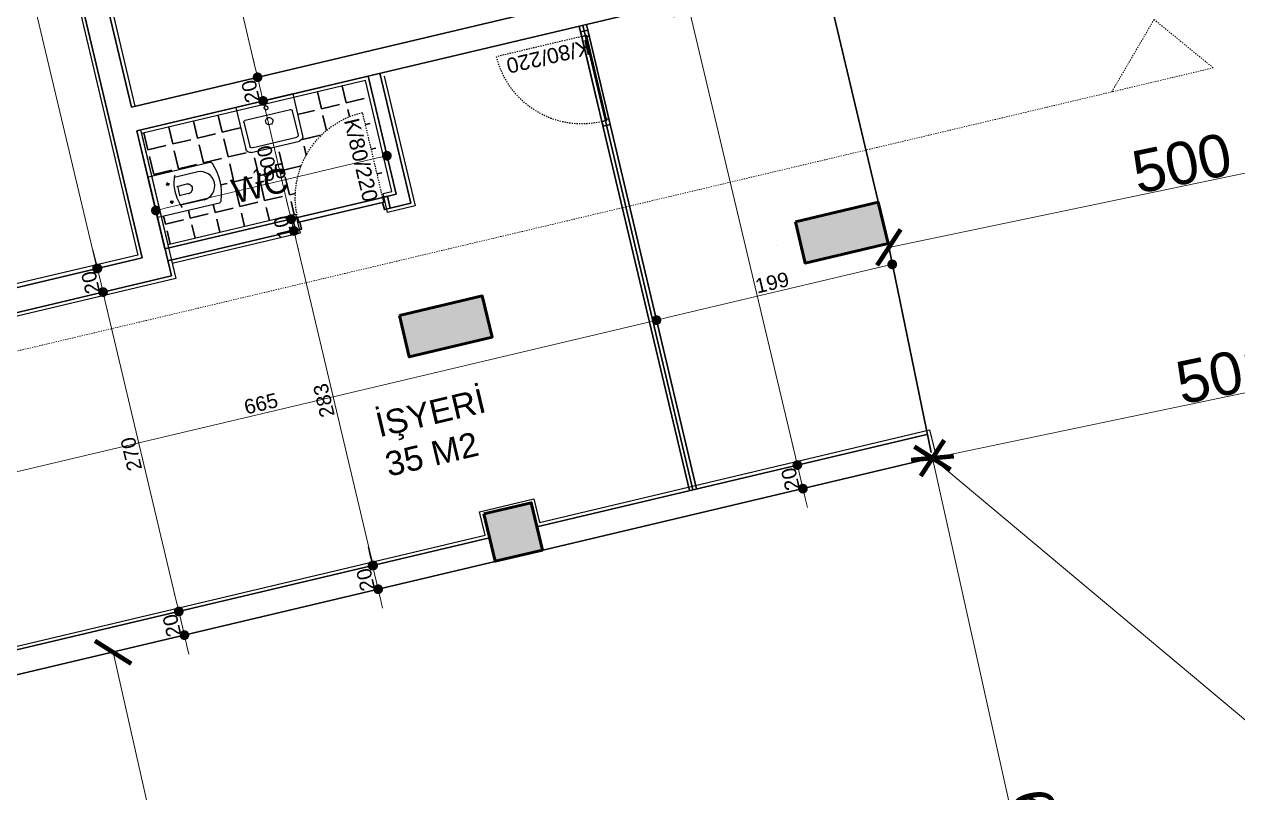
# Model space of a CAD drawing. Header units: millimetres. Extents: x 38129 to 72024, y -56282 to 16512.
# Drawn here: x 40880.7 to 40980.6, y -44623.9 to -44560.6 of the extents above; entities that cross this region are included whole.
import ezdxf

# ---------------------------------------------------------------- set-up
doc = ezdxf.new("R2010")
doc.units = ezdxf.units.MM
doc.linetypes.add('CENTER2', pattern=[1.125, 0.75, -0.125, 0.125, -0.125])
doc.linetypes.add('HIDDEN', pattern=[0.375, 0.25, -0.125])
for name, color, linetype, lineweight in [('COLUMN4', 3, 'Continuous', 50), ('DIŞÖLÇÜ', 37, 'Continuous', 0), ('DUVAR', 255, 'Continuous', 30), ('KAPI', 4, 'Continuous', 30), ('M', 210, 'Continuous', 30), ('mahal', 7, 'Continuous', 5), ('pencere', 195, 'Continuous', 30), ('pencere+KAPI', 1, 'Continuous', 0), ('TARAMA', 252, 'Continuous', 0), ('ölçü İÇ', 31, 'Continuous', 0)]:
    doc.layers.add(name, color=color, linetype=linetype, lineweight=lineweight)
for name, color, linetype in [('HIDDEN', 1, 'HIDDEN'), ('sıva', 41, 'Continuous'), ('tefriş', 42, 'Continuous')]:
    doc.layers.add(name, color=color, linetype=linetype)
doc.styles.add('icdisolcu_yazi', font='arial.ttf')
doc.styles.get("Standard").update_dxf_attribs({"font": 'arial.ttf'})
doc.styles.add('style1', font='arial.ttf')
doc.dimstyles.new('İç Ölçü', dxfattribs={"dimtxt": 12, "dimasz": 8, "dimexe": 5, "dimexo": 0, "dimgap": 2, "dimtad": 1, "dimdec": 0, "dimzin": 12, "dimdsep": 46, "dimtxsty": 'icdisolcu_yazi', "dimblk": 'DOT', "dimcen": 8, "dimdle": 5, "dimclrd": 256, "dimclre": 256, "dimclrt": 7, "dimadec": 0, "dimazin": 3, "dimtfac": 1, "dimtdec": 0, "dimtix": 1, "dimtmove": 2, "dimatfit": 3, "dimldrblk": 'DOT', "dimfxl": 0, "dimtolj": 1, "dimtzin": 0, "dimlwd": -1, "dimlwe": -1, "dimarcsym": 0})
doc.dimstyles.new('VAZIYET', dxfattribs={"dimtxt": 35, "dimasz": 25, "dimexe": 12, "dimexo": 2, "dimtad": 1, "dimdec": 0, "dimzin": 12, "dimtxsty": 'Standard', "dimblk": 'ARCHTICK', "dimcen": -8, "dimse1": 1, "dimse2": 1, "dimadec": 0, "dimazin": 0, "dimtfac": 1, "dimtdec": 0, "dimtmove": 0, "dimatfit": 3, "dimldrblk": 'DOT', "dimfxl": 0, "dimarcsym": 0})

# ---------------------------------------------------------------- blocks, each defined once
blk = doc.blocks.new('_ArchTick')
at = {"color": 0, "linetype": 'ByBlock', "const_width": 0.15}
blk.add_lwpolyline([(-0.5, -0.5), (0.5, 0.5)], dxfattribs=at)
blk = doc.blocks.new('*D72')
at = {"layer": 'Defpoints', "color": 0, "transparency": 16777216}
for p in [(40592.34, -25317.11), (40592.34, -25317.11), (40102.42, -25419.4)]:
    blk.add_point(p, dxfattribs=at)
at = {"layer": 'DIŞÖLÇÜ', "color": 0, "lineweight": -2, "transparency": 16777216}
blk.add_line((40102.42, -25419.4), (40592.34, -25317.11), dxfattribs=at)
at = {"layer": 'DIŞÖLÇÜ', "color": 0, "lineweight": -2, "transparency": 16777216, "xscale": 25, "yscale": 25, "zscale": 25}
for p, rotation in [((40592.34, -25317.11), 11.79428451048491), ((40102.42, -25419.4), 191.7942845104849)]:
    blk.add_blockref('_ArchTick', p, dxfattribs=dict(at, rotation=rotation))
at = {"layer": 'DIŞÖLÇÜ', "color": 0, "transparency": 16777216, "insert": (40343.6, -25350.15), "char_height": 35, "attachment_point": 5, "rotation": 11.79428}
blk.add_mtext('500', dxfattribs=at)
blk = doc.blocks.new('_Dot')
at = {"color": 0, "lineweight": -2}
blk.add_line((-0.5, 0), (-1, 0), dxfattribs=at)
at = {"color": 0, "lineweight": 30, "const_width": 0.5}
blk.add_lwpolyline([(-0.25, 0, 1), (0.25, 0, 1)], format="xyb", close=True, dxfattribs=at)
blk = doc.blocks.new('*D90')
at = {"layer": 'Defpoints', "color": 0, "transparency": 16777216}
for p in [(39447.46, -25756.56), (39592.04, -26392.97), (39608.54, -26389.22)]:
    blk.add_point(p, dxfattribs=at)
at = {"layer": 'DIŞÖLÇÜ', "color": 0, "lineweight": -2, "transparency": 16777216}
blk.add_line((39463.96, -25752.82), (39608.54, -26389.22), dxfattribs=at)
at = {"layer": 'DIŞÖLÇÜ', "color": 0, "lineweight": -2, "transparency": 16777216, "xscale": 25, "yscale": 25, "zscale": 25}
for p, rotation in [((39463.96, -25752.82), 102.79921096299), ((39608.54, -26389.22), 282.7992109629901)]:
    blk.add_blockref('_ArchTick', p, dxfattribs=dict(at, rotation=rotation))
at = {"layer": 'DIŞÖLÇÜ', "color": 0, "transparency": 16777216, "insert": (39554.3, -26066.92), "char_height": 35, "attachment_point": 5, "rotation": 282.79921}
blk.add_mtext('653', dxfattribs=at)
blk = doc.blocks.new('*D91')
at = {"layer": 'Defpoints', "color": 0, "transparency": 16777216}
for p in [(40628.55, -25490.55), (40628.55, -25490.55), (40138.31, -25592.92)]:
    blk.add_point(p, dxfattribs=at)
at = {"layer": 'DIŞÖLÇÜ', "color": 0, "lineweight": -2, "transparency": 16777216}
blk.add_line((40138.31, -25592.92), (40628.55, -25490.55), dxfattribs=at)
at = {"layer": 'DIŞÖLÇÜ', "color": 0, "lineweight": -2, "transparency": 16777216, "xscale": 25, "yscale": 25, "zscale": 25}
for p, rotation in [((40628.55, -25490.55), 11.79428451048574), ((40138.31, -25592.92), 191.7942845104857)]:
    blk.add_blockref('_ArchTick', p, dxfattribs=dict(at, rotation=rotation))
at = {"layer": 'DIŞÖLÇÜ', "color": 0, "transparency": 16777216, "insert": (40379.65, -25523.63), "char_height": 35, "attachment_point": 5, "rotation": 11.79428}
blk.add_mtext('501', dxfattribs=at)
blk = doc.blocks.new('*D92')
at = {"layer": 'Defpoints', "color": 0, "transparency": 16777216}
for p in [(40138.31, -25592.92), (40758.48, -26112.79), (40758.48, -26112.79)]:
    blk.add_point(p, dxfattribs=at)
at = {"layer": 'DIŞÖLÇÜ', "color": 0, "lineweight": -2, "transparency": 16777216}
blk.add_line((40138.31, -25592.92), (40758.48, -26112.79), dxfattribs=at)
at = {"layer": 'DIŞÖLÇÜ', "color": 0, "lineweight": -2, "transparency": 16777216, "xscale": 25, "yscale": 25, "zscale": 25}
for p, rotation in [((40138.31, -25592.92), 140.0280498625065), ((40758.48, -26112.79), 320.0280498625065)]:
    blk.add_blockref('_ArchTick', p, dxfattribs=dict(at, rotation=rotation))
at = {"layer": 'DIŞÖLÇÜ', "color": 0, "transparency": 16777216, "insert": (40460.28, -25838.68), "char_height": 35, "attachment_point": 5, "rotation": 320.02805}
blk.add_mtext('809', dxfattribs=at)
blk = doc.blocks.new('*D73')
at = {"layer": 'Defpoints', "color": 0, "transparency": 16777216}
for p in [(40138.31, -25592.92), (40279.77, -26227.43), (40279.77, -26227.43)]:
    blk.add_point(p, dxfattribs=at)
at = {"layer": 'DIŞÖLÇÜ', "color": 0, "lineweight": -2, "transparency": 16777216}
blk.add_line((40138.31, -25592.92), (40279.77, -26227.43), dxfattribs=at)
at = {"layer": 'DIŞÖLÇÜ', "color": 0, "lineweight": -2, "transparency": 16777216, "xscale": 25, "yscale": 25, "zscale": 25}
for p, rotation in [((40138.31, -25592.92), 102.5679249180027), ((40279.77, -26227.43), 282.5679249180027)]:
    blk.add_blockref('_ArchTick', p, dxfattribs=dict(at, rotation=rotation))
at = {"layer": 'DIŞÖLÇÜ', "color": 0, "transparency": 16777216, "insert": (40227.09, -25906.15), "char_height": 35, "attachment_point": 5, "rotation": 282.56792}
blk.add_mtext('650', dxfattribs=at)
blk = doc.blocks.new('*D175')
at = {"layer": 'Defpoints', "color": 0, "transparency": 16777216}
for p in [(37663.56, -18013.44), (37663.56, -19393.76), (37663.56, -19393.76)]:
    blk.add_point(p, dxfattribs=at)
at = {"layer": 'ölçü İÇ', "transparency": 16777216}
for p, q in [((37663.56, -18013.44), (37668.56, -18013.44)), ((37663.56, -19393.76), (37668.56, -19393.76))]:
    blk.add_line(p, q, dxfattribs=at)
at = {"layer": 'ölçü İÇ', "linetype": 'Continuous', "transparency": 16777216}
blk.add_line((37663.56, -18021.44), (37663.56, -19385.76), dxfattribs=at)
at = {"layer": 'ölçü İÇ', "transparency": 16777216, "xscale": 8, "yscale": 8, "zscale": 8}
for p, rotation in [((37663.56, -18013.44), 90), ((37663.56, -19393.76), 270)]:
    blk.add_blockref('_Dot', p, dxfattribs=dict(at, rotation=rotation))
at = {"layer": 'ölçü İÇ', "color": 7, "transparency": 16777216, "insert": (37655.43, -18703.6), "char_height": 12, "attachment_point": 5, "rotation": 90, "style": 'icdisolcu_yazi'}
blk.add_mtext('\\A1;1380', dxfattribs=at)
blk = doc.blocks.new('*U42')
for p, q in [((4, 0), (0, 0)), ((76, 0), (80, 0))]:
    blk.add_line(p, q)
blk.add_lwpolyline([(4, 0), (76, 0), (76, -4), (4, -4)], close=True)
for points in [[(0, -6), (5, -6), (5, -4)], [(80, -6), (75, -6), (75, -4)]]:
    blk.add_lwpolyline(points)
at = {"layer": 'DUVAR'}
for p, q in [((0, 0), (0, -6)), ((80, 0), (80, -6))]:
    blk.add_line(p, q, dxfattribs=at)
at = {"layer": 'HIDDEN'}
blk.add_line((4, 0), (4, 72), dxfattribs=at)
blk.add_arc((4, 0), 72, 0, 90, dxfattribs=at)
blk = doc.blocks.new('*D142')
at = {"layer": 'Defpoints', "color": 0, "transparency": 16777216}
for p in [(37436.66, -19541.3), (38101.75, -19541.3), (38101.75, -19541.3)]:
    blk.add_point(p, dxfattribs=at)
at = {"layer": 'ölçü İÇ', "transparency": 16777216}
for p, q in [((37436.66, -19541.3), (37436.66, -19536.3)), ((38101.75, -19541.3), (38101.75, -19536.3))]:
    blk.add_line(p, q, dxfattribs=at)
at = {"layer": 'ölçü İÇ', "linetype": 'Continuous', "transparency": 16777216}
blk.add_line((37444.66, -19541.3), (38093.75, -19541.3), dxfattribs=at)
at = {"layer": 'ölçü İÇ', "transparency": 16777216, "xscale": 8, "yscale": 8, "zscale": 8, "rotation": 180}
blk.add_blockref('_Dot', (37436.66, -19541.3), dxfattribs=at)
at = {"layer": 'ölçü İÇ', "transparency": 16777216, "xscale": 8, "yscale": 8, "zscale": 8}
blk.add_blockref('_Dot', (38101.75, -19541.3), dxfattribs=at)
at = {"layer": 'ölçü İÇ', "color": 7, "transparency": 16777216, "insert": (37769.21, -19533.17), "char_height": 12, "attachment_point": 5, "style": 'icdisolcu_yazi'}
blk.add_mtext('\\A1;665', dxfattribs=at)
blk = doc.blocks.new('*D143')
at = {"layer": 'Defpoints', "color": 0, "transparency": 16777216}
for p in [(38101.75, -19541.3), (38301.15, -19541.3), (38301.15, -19544.84)]:
    blk.add_point(p, dxfattribs=at)
at = {"layer": 'ölçü İÇ', "transparency": 16777216}
for p, q in [((38101.75, -19541.3), (38101.75, -19536.3)), ((38301.15, -19544.84), (38301.15, -19536.3))]:
    blk.add_line(p, q, dxfattribs=at)
at = {"layer": 'ölçü İÇ', "linetype": 'Continuous', "transparency": 16777216}
blk.add_line((38109.75, -19541.3), (38293.15, -19541.3), dxfattribs=at)
at = {"layer": 'ölçü İÇ', "transparency": 16777216, "xscale": 8, "yscale": 8, "zscale": 8, "rotation": 180}
blk.add_blockref('_Dot', (38101.75, -19541.3), dxfattribs=at)
at = {"layer": 'ölçü İÇ', "transparency": 16777216, "xscale": 8, "yscale": 8, "zscale": 8}
blk.add_blockref('_Dot', (38301.15, -19541.3), dxfattribs=at)
at = {"layer": 'ölçü İÇ', "color": 7, "transparency": 16777216, "insert": (38201.45, -19533.17), "char_height": 12, "attachment_point": 5, "style": 'icdisolcu_yazi'}
blk.add_mtext('\\A1;199', dxfattribs=at)
blk = doc.blocks.new('*D144')
at = {"layer": 'Defpoints', "color": 0, "transparency": 16777216}
for p in [(37663.56, -19393.76), (37663.56, -19413.76), (37663.91, -19413.76)]:
    blk.add_point(p, dxfattribs=at)
at = {"layer": 'ölçü İÇ', "linetype": 'Continuous', "transparency": 16777216}
for p, q in [((37663.91, -19385.76), (37663.91, -19377.76)), ((37663.91, -19393.76), (37663.91, -19413.76)), ((37663.91, -19421.76), (37663.91, -19429.76))]:
    blk.add_line(p, q, dxfattribs=at)
at = {"layer": 'ölçü İÇ', "transparency": 16777216}
for p, q in [((37663.56, -19393.76), (37668.91, -19393.76)), ((37663.56, -19413.76), (37668.91, -19413.76))]:
    blk.add_line(p, q, dxfattribs=at)
at = {"layer": 'ölçü İÇ', "transparency": 16777216, "xscale": 8, "yscale": 8, "zscale": 8}
for p, rotation in [((37663.91, -19393.76), 270), ((37663.91, -19413.76), 90)]:
    blk.add_blockref('_Dot', p, dxfattribs=dict(at, rotation=rotation))
at = {"layer": 'ölçü İÇ', "color": 7, "transparency": 16777216, "insert": (37655.78, -19403.76), "char_height": 12, "attachment_point": 5, "rotation": 90, "style": 'icdisolcu_yazi'}
blk.add_mtext('\\A1;20', dxfattribs=at)
blk = doc.blocks.new('*D145')
at = {"layer": 'Defpoints', "color": 0, "transparency": 16777216}
for p in [(37663.56, -19413.76), (37663.91, -19684.08), (37663.91, -19684.08)]:
    blk.add_point(p, dxfattribs=at)
at = {"layer": 'ölçü İÇ', "transparency": 16777216}
for p, q in [((37663.56, -19413.76), (37668.91, -19413.76)), ((37663.91, -19684.08), (37668.91, -19684.08))]:
    blk.add_line(p, q, dxfattribs=at)
at = {"layer": 'ölçü İÇ', "linetype": 'Continuous', "transparency": 16777216}
blk.add_line((37663.91, -19421.76), (37663.91, -19676.08), dxfattribs=at)
at = {"layer": 'ölçü İÇ', "transparency": 16777216, "xscale": 8, "yscale": 8, "zscale": 8}
for p, rotation in [((37663.91, -19413.76), 90), ((37663.91, -19684.08), 270)]:
    blk.add_blockref('_Dot', p, dxfattribs=dict(at, rotation=rotation))
at = {"layer": 'ölçü İÇ', "color": 7, "transparency": 16777216, "insert": (37655.78, -19548.92), "char_height": 12, "attachment_point": 5, "rotation": 90, "style": 'icdisolcu_yazi'}
blk.add_mtext('\\A1;270', dxfattribs=at)
blk = doc.blocks.new('*D146')
at = {"layer": 'Defpoints', "color": 0, "transparency": 16777216}
for p in [(37663.91, -19684.08), (37663.91, -19704.08), (37663.91, -19704.08)]:
    blk.add_point(p, dxfattribs=at)
at = {"layer": 'ölçü İÇ', "linetype": 'Continuous', "transparency": 16777216}
for p, q in [((37663.91, -19676.08), (37663.91, -19668.08)), ((37663.91, -19684.08), (37663.91, -19704.08)), ((37663.91, -19712.08), (37663.91, -19720.08))]:
    blk.add_line(p, q, dxfattribs=at)
at = {"layer": 'ölçü İÇ', "transparency": 16777216}
for p, q in [((37663.91, -19684.08), (37668.91, -19684.08)), ((37663.91, -19704.08), (37668.91, -19704.08))]:
    blk.add_line(p, q, dxfattribs=at)
at = {"layer": 'ölçü İÇ', "transparency": 16777216, "xscale": 8, "yscale": 8, "zscale": 8}
for p, rotation in [((37663.91, -19684.08), 270), ((37663.91, -19704.08), 90)]:
    blk.add_blockref('_Dot', p, dxfattribs=dict(at, rotation=rotation))
at = {"layer": 'ölçü İÇ', "color": 7, "transparency": 16777216, "insert": (37655.78, -19694.08), "char_height": 12, "attachment_point": 5, "rotation": 90, "style": 'icdisolcu_yazi'}
blk.add_mtext('\\A1;20', dxfattribs=at)
blk = doc.blocks.new('*D147')
at = {"layer": 'Defpoints', "color": 0, "transparency": 16777216}
for p in [(37827.78, -19684.08), (37827.78, -19704.08), (37827.78, -19704.08)]:
    blk.add_point(p, dxfattribs=at)
at = {"layer": 'ölçü İÇ', "linetype": 'Continuous', "transparency": 16777216}
for p, q in [((37827.78, -19676.08), (37827.78, -19668.08)), ((37827.78, -19684.08), (37827.78, -19704.08)), ((37827.78, -19712.08), (37827.78, -19720.08))]:
    blk.add_line(p, q, dxfattribs=at)
at = {"layer": 'ölçü İÇ', "transparency": 16777216}
for p, q in [((37827.78, -19684.08), (37832.78, -19684.08)), ((37827.78, -19704.08), (37832.78, -19704.08))]:
    blk.add_line(p, q, dxfattribs=at)
at = {"layer": 'ölçü İÇ', "transparency": 16777216, "xscale": 8, "yscale": 8, "zscale": 8}
for p, rotation in [((37827.78, -19684.08), 270), ((37827.78, -19704.08), 90)]:
    blk.add_blockref('_Dot', p, dxfattribs=dict(at, rotation=rotation))
at = {"layer": 'ölçü İÇ', "color": 7, "transparency": 16777216, "insert": (37819.65, -19694.08), "char_height": 12, "attachment_point": 5, "rotation": 90, "style": 'icdisolcu_yazi'}
blk.add_mtext('\\A1;20', dxfattribs=at)
blk = doc.blocks.new('*D148')
at = {"layer": 'Defpoints', "color": 0, "transparency": 16777216}
for p in [(38187.07, -19684.08), (38187.07, -19684.08), (38187.07, -19704.08)]:
    blk.add_point(p, dxfattribs=at)
at = {"layer": 'ölçü İÇ', "linetype": 'Continuous', "transparency": 16777216}
for p, q in [((38187.07, -19676.08), (38187.07, -19668.08)), ((38187.07, -19704.08), (38187.07, -19684.08)), ((38187.07, -19712.08), (38187.07, -19720.08))]:
    blk.add_line(p, q, dxfattribs=at)
at = {"layer": 'ölçü İÇ', "transparency": 16777216}
for p, q in [((38187.07, -19684.08), (38192.07, -19684.08)), ((38187.07, -19704.08), (38192.07, -19704.08))]:
    blk.add_line(p, q, dxfattribs=at)
at = {"layer": 'ölçü İÇ', "transparency": 16777216, "xscale": 8, "yscale": 8, "zscale": 8}
for p, rotation in [((38187.07, -19684.08), 270), ((38187.07, -19704.08), 90)]:
    blk.add_blockref('_Dot', p, dxfattribs=dict(at, rotation=rotation))
at = {"layer": 'ölçü İÇ', "color": 7, "transparency": 16777216, "insert": (38178.94, -19694.08), "char_height": 12, "attachment_point": 5, "rotation": 90, "style": 'icdisolcu_yazi'}
blk.add_mtext('\\A1;20', dxfattribs=at)
blk = doc.blocks.new('*D149')
at = {"layer": 'Defpoints', "color": 0, "transparency": 16777216}
for p in [(38187.07, -18893.76), (38187.07, -18893.76), (38187.07, -19684.08)]:
    blk.add_point(p, dxfattribs=at)
at = {"layer": 'ölçü İÇ', "transparency": 16777216}
for p, q in [((38187.07, -18893.76), (38192.07, -18893.76)), ((38187.07, -19684.08), (38192.07, -19684.08))]:
    blk.add_line(p, q, dxfattribs=at)
at = {"layer": 'ölçü İÇ', "linetype": 'Continuous', "transparency": 16777216}
blk.add_line((38187.07, -19676.08), (38187.07, -18901.76), dxfattribs=at)
at = {"layer": 'ölçü İÇ', "transparency": 16777216, "xscale": 8, "yscale": 8, "zscale": 8}
for p, rotation in [((38187.07, -18893.76), 90), ((38187.07, -19684.08), 270)]:
    blk.add_blockref('_Dot', p, dxfattribs=dict(at, rotation=rotation))
at = {"layer": 'ölçü İÇ', "color": 7, "transparency": 16777216, "insert": (38178.94, -19288.92), "char_height": 12, "attachment_point": 5, "rotation": 90, "style": 'icdisolcu_yazi'}
blk.add_mtext('\\A1;790', dxfattribs=at)
blk = doc.blocks.new('wertertw')
at = {"layer": 'TARAMA', "lineweight": -3}
h = blk.add_hatch(dxfattribs=at)
h.set_pattern_fill('ANSI33', color=256, scale=2.5, style=0)
h.set_pattern_definition([(45, (-86643.698, -32547.66), (-11.2253202, 11.2253202), []), (45, (-86632.472, -32547.66), (-11.2253202, 11.2253202), [7.9375, -3.96875])])
h.paths.add_polyline_path([(-616.25, 351.94), (-616.25, -88.06), (-306.25, -88.06), (-306.25, -68.06), (-596.25, -68.06), (-596.25, 331.94), (-306.25, 331.94), (-306.25, 351.94)])
h.paths.add_polyline_path([(38.75, -338.06), (78.75, -338.06), (78.75, -378.06), (38.75, -378.06)])
h.paths.add_polyline_path([(-471.25, -318.06), (-441.25, -318.06), (-441.25, -378.06), (-471.25, -378.06)])
h.paths.add_polyline_path([(-961.25, -318.06), (-931.25, -318.06), (-931.25, -378.06), (-961.25, -378.06)])
h.paths.add_polyline_path([(343.75, -163.06), (413.75, -163.06), (413.75, -198.06), (343.75, -198.06)])
h.paths.add_polyline_path([(8.75, -163.06), (78.75, -163.06), (78.75, -198.06), (8.75, -198.06)])
h.paths.add_polyline_path([(-1036.25, -148.06), (-906.25, -148.06), (-906.25, -178.06), (-1036.25, -178.06)])
h.paths.add_polyline_path([(-976.25, 256.94), (-916.25, 256.94), (-916.25, 226.94), (-976.25, 226.94)])
h.paths.add_polyline_path([(343.75, 459.44), (413.75, 459.44), (413.75, 424.44), (343.75, 424.44)])
h.paths.add_polyline_path([(8.75, 459.44), (78.75, 459.44), (78.75, 424.44), (8.75, 424.44)])
h.paths.add_polyline_path([(-616.25, 531.94), (-306.25, 531.94), (-306.25, 511.94), (-616.25, 511.94)])
h.paths.add_polyline_path([(-976.25, 656.94), (-916.25, 656.94), (-916.25, 626.94), (-976.25, 626.94)])
h.paths.add_polyline_path([(-616.25, 971.94), (-306.25, 971.94), (-306.25, 951.94), (-616.25, 951.94)])
h.paths.add_polyline_path([(343.75, 1081.94), (413.75, 1081.94), (413.75, 1046.94), (343.75, 1046.94)])
h.paths.add_polyline_path([(8.75, 1081.94), (78.75, 1081.94), (78.75, 1046.94), (8.75, 1046.94)])
h.paths.add_polyline_path([(-1036.25, 1061.94), (-906.25, 1061.94), (-906.25, 1031.94), (-1036.25, 1031.94)])
h.paths.add_polyline_path([(-931.25, 1286.94), (-901.25, 1286.94), (-901.25, 1226.94), (-931.25, 1226.94)])
h.paths.add_polyline_path([(68.75, 1332.04), (108.75, 1332.04), (108.75, 1292.04), (68.75, 1292.04)])
h.paths.add_polyline_path([(-511.25, 1332.04), (-481.25, 1332.04), (-481.25, 1252.04), (-511.25, 1252.04)])
at = {"layer": 'COLUMN4', "color": 3}
for points in [[(8.75, -163.06), (78.75, -163.06), (78.75, -198.06), (8.75, -198.06)], [(343.75, -163.06), (413.75, -163.06), (413.75, -198.06), (343.75, -198.06)], [(38.75, -338.06), (78.75, -338.06), (78.75, -378.06), (38.75, -378.06)]]:
    blk.add_lwpolyline(points, close=True, dxfattribs=at)
blk = doc.blocks.new('*D114')
at = {"layer": 'Defpoints', "color": 0, "transparency": 16777216}
for p in [(37701.66, -19140.45), (37701.66, -19157.18), (37581.87, -19171.62)]:
    blk.add_point(p, dxfattribs=at)
at = {"layer": 'M', "transparency": 16777216}
for p, q in [((37581.87, -19145.45), (37581.87, -19135.45)), ((37701.66, -19145.45), (37701.66, -19135.45))]:
    blk.add_line(p, q, dxfattribs=at)
at = {"layer": 'M', "linetype": 'Continuous', "transparency": 16777216}
blk.add_line((37589.87, -19140.45), (37693.66, -19140.45), dxfattribs=at)
at = {"layer": 'M', "transparency": 16777216, "xscale": 8, "yscale": 8, "zscale": 8, "rotation": 180}
blk.add_blockref('_Dot', (37581.87, -19140.45), dxfattribs=at)
at = {"layer": 'M', "transparency": 16777216, "xscale": 8, "yscale": 8, "zscale": 8}
blk.add_blockref('_Dot', (37701.66, -19140.45), dxfattribs=at)
at = {"layer": 'M', "color": 7, "transparency": 16777216, "insert": (37641.77, -19132.32), "char_height": 12, "attachment_point": 5, "style": 'icdisolcu_yazi'}
blk.add_mtext('\\A1;120', dxfattribs=at)
blk = doc.blocks.new('duravit-caro-asma-62')
for p, q in [((-458.1, 117.6), (-259.3, 117.6)), ((-387, 1), (-387.6, -2.9)), ((-386.1, 4.7), (-387, 1)), ((-385, 8.2), (-386.1, 4.7)), ((-383.7, 11.7), (-385, 8.2)), ((-382.1, 15), (-383.7, 11.7)), ((-380.3, 18.1), (-382.1, 15)), ((-378.3, 21.1), (-380.3, 18.1)), ((-376.1, 23.8), (-378.3, 21.1)), ((-373.7, 26.4), (-376.1, 23.8)), ((-371.1, 28.7), (-373.7, 26.4)), ((-368.2, 30.8), (-371.1, 28.7)), ((-365.2, 32.7), (-368.2, 30.8)), ((-362, 34.3), (-365.2, 32.7)), ((-358.6, 35.7), (-362, 34.3)), ((-355, 36.8), (-358.6, 35.7)), ((-351.2, 37.5), (-355, 36.8)), ((-347.3, 38), (-351.2, 37.5)), ((-343.1, 38.2), (-347.3, 38)), ((-344.1, 38.2), (-264.1, 38.2)), ((-271.2, 37.2), (-271.2, -41.8)), ((-388, -6.8), (-388.1, -6.8)), ((-388.1, -6.8), (-388, -10.8)), ((-387.6, -2.9), (-388, -6.8)), ((-388, -10.8), (-387.6, -14.7)), ((-387.6, -14.7), (-386.9, -10.6)), ((-386.9, -10.6), (-386, -14.3)), ((-386, -14.3), (-384.8, -10)), ((-384.8, -10), (-383.4, -13.5)), ((-383.4, -13.5), (-381.8, -16.8)), ((-381.8, -16.8), (-379.9, -20)), ((-379.9, -20), (-377.8, -23.1)), ((-377.8, -23.1), (-375.5, -25.9)), ((-375.5, -25.9), (-372.9, -28.5)), ((-372.9, -28.5), (-370.2, -30.9)), ((-370.2, -30.9), (-367.2, -33.1)), ((-367.2, -33.1), (-364.1, -35.1)), ((-364.1, -35.1), (-360.7, -36.7)), ((-360.7, -36.7), (-357.2, -38.2)), ((-357.2, -38.2), (-353.4, -39.3)), ((-353.4, -39.3), (-349.5, -40.1)), ((-349.5, -40.1), (-345.4, -40.6)), ((-345.4, -40.6), (-341.1, -40.8)), ((-264.1, -41.8), (-340.1, -41.8)), ((-458.1, -117.6), (-260.9, -117.6))]:
    blk.add_line(p, q)
at = {"color": 4, "linetype": 'CENTER2', "ltscale": 30}
for p, q in [((-208.9, 75), (-176.5, 75)), ((-193.4, 90.5), (-193.4, 57.4)), ((-208.9, -75), (-176.5, -75)), ((-193.4, -90.5), (-193.4, -57.4))]:
    blk.add_line(p, q, dxfattribs=at)
blk.add_lwpolyline([(-50, 165, 0.414214), (-55, 170), (-573.2, 170, 0.320013), (-592.1, 156.5, 0.178212), (-592.1, -156.5, 0.320013), (-573.2, -170), (-55, -170, 0.414214), (-50, -165)], format="xyb", close=True)
for centre in [(-193.4, 75), (-193.4, -75)]:
    blk.add_circle(centre, 10)
for centre, radius, start, end in [((-454.3, 0), 117.7, 91.83895, 268.16105), ((-598.4, -3.9), 360.4, 359.66393, 23.20637), ((-541.7, -3.9), 303.7, 334.68731, 359.59491)]:
    blk.add_arc(centre, radius, start, end)
blk = doc.blocks.new('A$C5F901649')
at = {"layer": 'tefriş'}
for p, q in [((0, 0), (0, 29.48)), ((2.97, 11.25), (3, 28.35)), ((3, 32.48), (37, 32.48)), ((4.12, 29.48), (35.88, 29.48)), ((37.03, 11.25), (37, 28.35)), ((40, 0), (40, 29.48)), ((35.91, 10.13), (4.09, 10.13)), ((0, 0), (20, 0)), ((40, 0), (20, 0))]:
    blk.add_line(p, q, dxfattribs=at)
for centre, radius, start, end in [((3, 29.48), 3, 90, 180), ((4.12, 28.35), 1.13, 90, 179.92376), ((35.88, 28.35), 1.13, 0.07624, 90), ((37, 29.48), 3, 0, 90), ((20, 14.45), 2.48, 90, 270), ((20, 14.45), 2.48, 270, 90), ((4.09, 11.25), 1.13, 179.92376, 270), ((35.91, 11.25), 1.13, 270, 0.07624), ((20, 5.05), 1.31, 90, 270), ((20, 5.05), 1.31, 270, 90)]:
    blk.add_arc(centre, radius, start, end, dxfattribs=at)
blk = doc.blocks.new('*U11')
for p, q in [((4, 0), (0, 0)), ((76, 0), (80, 0))]:
    blk.add_line(p, q)
blk.add_lwpolyline([(4, 0), (76, 0), (76, -4), (4, -4)], close=True)
for points in [[(0, -10), (5, -10), (5, -4)], [(80, -10), (75, -10), (75, -4)]]:
    blk.add_lwpolyline(points)
at = {"layer": 'DUVAR'}
for p, q in [((0, 0), (0, -10)), ((80, 0), (80, -10))]:
    blk.add_line(p, q, dxfattribs=at)
at = {"layer": 'HIDDEN'}
blk.add_line((4, 0), (4, 72), dxfattribs=at)
blk.add_arc((4, 0), 72, 0, 90, dxfattribs=at)
blk = doc.blocks.new('*D115')
at = {"layer": 'Defpoints', "color": 0, "transparency": 16777216}
for p in [(37828.35, -19391.01), (37829.82, -19391.01), (37828.35, -19401)]:
    blk.add_point(p, dxfattribs=at)
at = {"layer": 'ölçü İÇ', "linetype": 'Continuous', "transparency": 16777216}
for p, q in [((37828.35, -19383.01), (37828.35, -19375.01)), ((37828.35, -19401), (37828.35, -19391.01)), ((37828.35, -19409), (37828.35, -19417))]:
    blk.add_line(p, q, dxfattribs=at)
at = {"layer": 'ölçü İÇ', "transparency": 16777216}
for p, q in [((37829.82, -19391.01), (37823.35, -19391.01)), ((37828.35, -19401), (37833.35, -19401))]:
    blk.add_line(p, q, dxfattribs=at)
at = {"layer": 'ölçü İÇ', "transparency": 16777216, "xscale": 8, "yscale": 8, "zscale": 8}
for p, rotation in [((37828.35, -19391.01), 270), ((37828.35, -19401), 90)]:
    blk.add_blockref('_Dot', p, dxfattribs=dict(at, rotation=rotation))
at = {"layer": 'ölçü İÇ', "color": 7, "transparency": 16777216, "insert": (37820.23, -19396), "char_height": 12, "attachment_point": 5, "rotation": 90, "style": 'icdisolcu_yazi'}
blk.add_mtext('\\A1;10', dxfattribs=at)
blk = doc.blocks.new('*D116')
at = {"layer": 'Defpoints', "color": 0, "transparency": 16777216}
for p in [(37721.66, -19358.41), (37721.66, -19358.41), (37917.1, -19358.41)]:
    blk.add_point(p, dxfattribs=at)
at = {"layer": 'ölçü İÇ', "transparency": 16777216}
for p, q in [((37917.1, -19358.41), (37917.1, -19353.41)), ((37721.66, -19358.41), (37721.66, -19363.41))]:
    blk.add_line(p, q, dxfattribs=at)
at = {"layer": 'ölçü İÇ', "linetype": 'Continuous', "transparency": 16777216}
blk.add_line((37909.1, -19358.41), (37729.66, -19358.41), dxfattribs=at)
at = {"layer": 'ölçü İÇ', "transparency": 16777216, "xscale": 8, "yscale": 8, "zscale": 8, "rotation": 180}
blk.add_blockref('_Dot', (37721.66, -19358.41), dxfattribs=at)
at = {"layer": 'ölçü İÇ', "transparency": 16777216, "xscale": 8, "yscale": 8, "zscale": 8}
blk.add_blockref('_Dot', (37917.1, -19358.41), dxfattribs=at)
at = {"layer": 'ölçü İÇ', "color": 7, "transparency": 16777216, "insert": (37819.38, -19350.28), "char_height": 12, "attachment_point": 5, "style": 'icdisolcu_yazi'}
blk.add_mtext('\\A1;195', dxfattribs=at)
blk = doc.blocks.new('*D117')
at = {"layer": 'Defpoints', "color": 0, "transparency": 16777216}
for p in [(37828.35, -19291), (37844.99, -19291), (37829.82, -19391.01)]:
    blk.add_point(p, dxfattribs=at)
at = {"layer": 'ölçü İÇ', "transparency": 16777216}
for p, q in [((37833.35, -19291), (37823.35, -19291)), ((37829.82, -19391.01), (37823.35, -19391.01))]:
    blk.add_line(p, q, dxfattribs=at)
at = {"layer": 'ölçü İÇ', "linetype": 'Continuous', "transparency": 16777216}
blk.add_line((37828.35, -19383.01), (37828.35, -19299), dxfattribs=at)
at = {"layer": 'ölçü İÇ', "transparency": 16777216, "xscale": 8, "yscale": 8, "zscale": 8}
for p, rotation in [((37828.35, -19291), 90), ((37828.35, -19391.01), 270)]:
    blk.add_blockref('_Dot', p, dxfattribs=dict(at, rotation=rotation))
at = {"layer": 'ölçü İÇ', "color": 7, "transparency": 16777216, "insert": (37820.23, -19341), "char_height": 12, "attachment_point": 5, "rotation": 90, "style": 'icdisolcu_yazi'}
blk.add_mtext('\\A1;100', dxfattribs=at)
blk = doc.blocks.new('*D118')
at = {"layer": 'Defpoints', "color": 0, "transparency": 16777216}
for p in [(37828.35, -19271), (37848.02, -19271), (37844.99, -19291)]:
    blk.add_point(p, dxfattribs=at)
at = {"layer": 'ölçü İÇ', "linetype": 'Continuous', "transparency": 16777216}
for p, q in [((37828.35, -19263), (37828.35, -19255)), ((37828.35, -19291), (37828.35, -19271)), ((37828.35, -19299), (37828.35, -19307))]:
    blk.add_line(p, q, dxfattribs=at)
at = {"layer": 'ölçü İÇ', "transparency": 16777216}
for p, q in [((37833.35, -19271), (37823.35, -19271)), ((37833.35, -19291), (37823.35, -19291))]:
    blk.add_line(p, q, dxfattribs=at)
at = {"layer": 'ölçü İÇ', "transparency": 16777216, "xscale": 8, "yscale": 8, "zscale": 8}
for p, rotation in [((37828.35, -19271), 270), ((37828.35, -19291), 90)]:
    blk.add_blockref('_Dot', p, dxfattribs=dict(at, rotation=rotation))
at = {"layer": 'ölçü İÇ', "color": 7, "transparency": 16777216, "insert": (37820.23, -19281), "char_height": 12, "attachment_point": 5, "rotation": 90, "style": 'icdisolcu_yazi'}
blk.add_mtext('\\A1;20', dxfattribs=at)
blk = doc.blocks.new('*D119')
at = {"layer": 'Defpoints', "color": 0, "transparency": 16777216}
for p in [(37828.35, -19401), (37828.35, -19684.08), (37838.57, -19684.08)]:
    blk.add_point(p, dxfattribs=at)
at = {"layer": 'ölçü İÇ', "transparency": 16777216}
for p, q in [((37828.35, -19401), (37833.35, -19401)), ((37833.35, -19684.08), (37823.35, -19684.08))]:
    blk.add_line(p, q, dxfattribs=at)
at = {"layer": 'ölçü İÇ', "linetype": 'Continuous', "transparency": 16777216}
blk.add_line((37828.35, -19409), (37828.35, -19676.08), dxfattribs=at)
at = {"layer": 'ölçü İÇ', "transparency": 16777216, "xscale": 8, "yscale": 8, "zscale": 8}
for p, rotation in [((37828.35, -19401), 90), ((37828.35, -19684.08), 270)]:
    blk.add_blockref('_Dot', p, dxfattribs=dict(at, rotation=rotation))
at = {"layer": 'ölçü İÇ', "color": 7, "transparency": 16777216, "insert": (37820.22, -19542.54), "char_height": 12, "attachment_point": 5, "rotation": 90, "style": 'icdisolcu_yazi'}
blk.add_mtext('\\A1;283', dxfattribs=at)
blk = doc.blocks.new('*D120')
at = {"layer": 'Defpoints', "color": 0, "transparency": 16777216}
for p in [(37814.1, -19003.75), (37828.35, -19003.75), (37848.02, -19271)]:
    blk.add_point(p, dxfattribs=at)
at = {"layer": 'ölçü İÇ', "transparency": 16777216}
for p, q in [((37823.35, -19003.75), (37833.35, -19003.75)), ((37833.35, -19271), (37823.35, -19271))]:
    blk.add_line(p, q, dxfattribs=at)
at = {"layer": 'ölçü İÇ', "linetype": 'Continuous', "transparency": 16777216}
blk.add_line((37828.35, -19263), (37828.35, -19011.75), dxfattribs=at)
at = {"layer": 'ölçü İÇ', "transparency": 16777216, "xscale": 8, "yscale": 8, "zscale": 8}
for p, rotation in [((37828.35, -19003.75), 90), ((37828.35, -19271), 270)]:
    blk.add_blockref('_Dot', p, dxfattribs=dict(at, rotation=rotation))
at = {"layer": 'ölçü İÇ', "color": 7, "transparency": 16777216, "insert": (37820.23, -19137.38), "char_height": 12, "attachment_point": 5, "rotation": 90, "style": 'icdisolcu_yazi'}
blk.add_mtext('\\A1;267', dxfattribs=at)
blk = doc.blocks.new('RTY45TGDFGS')
at = {"layer": 'M'}
h = blk.add_hatch(dxfattribs=at)
h.set_pattern_fill('ANGLE', color=256, scale=3)
h.set_pattern_definition([(0, (0, -4343.514), (0, 20.955), [15.24, -5.715]), (90, (0, -4343.514), (-20.955, 1e-15), [15.24, -5.715])])
h.paths.add_polyline_path([(37805.4, -19294.04), (37724.66, -19294.01), (37724.66, -19330.25), (37773.98, -19330.25, -0.320013), (37775.87, -19331.59, -0.178212), (37775.88, -19362.9, -0.320013), (37773.99, -19364.25), (37724.66, -19364.25), (37724.66, -19388), (37832.78, -19388), (37832.78, -19391), (37833.82, -19391, -0.414191), (37905.82, -19319), (37905.82, -19391), (37906.82, -19391), (37906.82, -19388), (37914.11, -19388), (37914.11, -19294.08), (37853.4, -19294.05), (37853.4, -19326.38, -0.414214), (37849.8, -19329.98), (37809, -19329.98, -0.414214), (37805.4, -19326.38)])
h.paths.add_polyline_path([(37832.68, -19408.84), (37832.68, -19384.19), (37807.95, -19384.19), (37807.95, -19408.84)], flags=9)
h.paths.add_polyline_path([(37801.82, -19362.73), (37835.79, -19362.73), (37835.79, -19338), (37801.82, -19338)], flags=8)
h.paths.add_polyline_path([(37832.68, -19358.5), (37832.68, -19324.53), (37807.95, -19324.53), (37807.95, -19358.5)], flags=24)
h.paths.add_polyline_path([(37781.12, -19378.95), (37837.67, -19378.95), (37837.67, -19337.74), (37781.12, -19337.74)], flags=24)
at = {"layer": 'DUVAR'}
for p, q in [((37701.66, -18617.9), (37701.66, -19393.76)), ((37721.66, -19003.75), (37721.66, -19271)), ((37721.66, -19271), (38301.75, -19271)), ((37721.66, -19291.01), (37721.66, -19413.76)), ((37721.66, -19291.01), (38301.75, -19291.01)), ((37721.66, -19291.01), (37878.01, -19291)), ((37917.11, -19291.01), (37721.66, -19291.01)), ((37721.66, -19291.01), (37721.66, -19391)), ((37917.09, -19291.01), (37917.11, -19391)), ((37927.1, -19291), (37927.11, -19401)), ((37581.87, -19393.76), (37701.66, -19393.76)), ((37833.82, -19391), (37721.66, -19391)), ((37917.11, -19391), (37897.63, -19391)), ((37834.82, -19401), (37721.66, -19401)), ((37909.82, -19401), (37927.11, -19401)), ((37581.87, -19413.76), (37721.66, -19413.76)), ((38211.75, -19503.78), (38211.75, -19503.78)), ((37436.66, -19684.08), (37926.66, -19684.08)), ((37966.66, -19684.08), (38296.61, -19684.08)), ((37436.66, -19704.08), (37926.66, -19704.08)), ((37926.66, -19704.08), (38296.61, -19704.08))]:
    blk.add_line(p, q, dxfattribs=at)
at = {"layer": 'pencere'}
for p, q in [((38301.75, -19503.78), (38301.75, -18896.76)), ((38095.75, -19684.08), (38095.75, -19291.01)), ((38098.75, -19684.08), (38098.75, -19291.01)), ((38101.75, -19684.08), (38101.75, -19291.01)), ((38296.75, -19699.43), (38301.75, -19523.78))]:
    blk.add_line(p, q, dxfattribs=at)
at = {"layer": 'pencere+KAPI', "linetype": 'HIDDEN'}
blk.add_line((38595.53, -19444.75), (36607.1, -19444.75), dxfattribs=at)
blk.add_lwpolyline([(38595.53, -19444.75), (38557.35, -19394.79), (38509.69, -19444.75)], dxfattribs=at)
at = {"layer": 'sıva'}
for p, q in [((37724.66, -19006.76), (37724.66, -19271)), ((37724.66, -19291.01), (37724.66, -19416.76)), ((37914.11, -19294.08), (37724.66, -19294.01)), ((37724.66, -19294.01), (37724.66, -19388)), ((37914.11, -19388), (37914.11, -19294.08)), ((37930.1, -19294.11), (37930.11, -19404)), ((37724.66, -19388), (37832.78, -19388)), ((37832.78, -19388), (37832.78, -19404.01)), ((37906.82, -19404), (37906.82, -19388)), ((37906.82, -19388), (37914.11, -19388)), ((37832.78, -19404.01), (37724.66, -19404.01)), ((37930.11, -19404), (37906.82, -19404)), ((37724.66, -19416.76), (37439.66, -19416.76)), ((37923.65, -19681.15), (37923.65, -19661.15)), ((37923.65, -19661.15), (37969.65, -19661.15)), ((37969.65, -19661.15), (37969.66, -19681.08)), ((37439.66, -19681.08), (37923.65, -19681.15)), ((37969.66, -19681.08), (38299.58, -19681.08)), ((38299.58, -19681.08), (38299.78, -19702.41))]:
    blk.add_line(p, q, dxfattribs=at)
blk.add_lwpolyline([(37702.98, -17672.36), (37701.66, -17672.36), (37698.66, -17672.36), (37698.66, -17993.44), (37698.66, -17990.44), (37659.16, -17990.44), (37656.16, -17990.44), (37656.16, -18013.44), (37656.16, -18016.44), (37701.66, -18016.44), (37698.66, -18016.44), (37698.66, -19390.76), (37584.86, -19390.76), (37584.86, -19362.62), (37561.87, -19362.62)], dxfattribs=at)
at = {"layer": 'DIŞÖLÇÜ'}
blk.add_blockref('wertertw', (37888.04, -19325.78), dxfattribs=at)
at = {"layer": 'KAPI', "xscale": -1}
for name, p, rotation in [('*U42', (38095.75, -19295.82), 90.00000000002086), ('*U11', (37909.82, -19391), 0.0049941619531868)]:
    blk.add_blockref(name, p, dxfattribs=dict(at, rotation=rotation))
at = {"layer": 'tefriş', "rotation": 180.0027645678412}
for name, p, xscale, yscale, zscale in [('A$C5F901649', (37805.4, -19291.01), -1.199999999953434, 1.199999999953434, 1.199999999953433), ('duravit-caro-asma-62', (37716.67, -19347.25), 0.09999999997671699, 0.09999999997671699, 0.09999999997671699)]:
    blk.add_blockref(name, p, dxfattribs=dict(at, xscale=xscale, yscale=yscale, zscale=zscale))
at = {"layer": 'mahal', "insert": (37786.46, -19368.37), "char_height": 20, "attachment_point": 7, "rotation": 0.00276}
blk.add_mtext_dynamic_manual_height_columns('WC', width=250.3432, gutter_width=12.5, heights=[0], dxfattribs=at)
at = {"layer": 'mahal', "insert": (37857.54, -19562.63), "char_height": 20, "attachment_point": 1}
blk.add_mtext_dynamic_manual_height_columns('İŞYERİ\\P35 M2', width=250.3432, gutter_width=12.5, heights=[0], dxfattribs=at)
at = {"layer": 'pencere+KAPI', "char_height": 12.5, "width": 27.0954, "style": 'style1'}
for insert, attachment_point, rotation in [((38030.14, -19315.84), 3, 180), ((37889.14, -19321.97), 7, 270.00499)]:
    blk.add_mtext('K/80/220', dxfattribs=dict(at, insert=insert, attachment_point=attachment_point, rotation=rotation))
at = {"layer": 'M'}
dim = blk.add_linear_dim(base=(37701.66, -19140.45), p1=(37581.87, -19171.62), p2=(37701.66, -19157.18), dimstyle='İç Ölçü', dxfattribs=at)
dim.commit()
dim.dimension.update_dxf_attribs({"geometry": '*D114', "text_midpoint": (37641.77, -19132.32)})
at = {"layer": 'ölçü İÇ'}
for base, p1, p2, picture, middle in [((37663.56, -19393.76), (37663.56, -18013.44), (37663.56, -19393.76), '*D175', (37655.43, -18703.6)), ((38187.07, -18893.76), (38187.07, -19684.08), (38187.07, -18893.76), '*D149', (38178.94, -19288.92)), ((37828.35, -19003.75), (37848.02, -19271), (37814.1, -19003.75), '*D120', (37820.23, -19137.38)), ((37828.35, -19271), (37844.99, -19291), (37848.02, -19271), '*D118', (37820.23, -19281)), ((37828.35, -19291), (37829.82, -19391.01), (37844.99, -19291), '*D117', (37820.23, -19341)), ((37663.91, -19413.76), (37663.56, -19393.76), (37663.56, -19413.76), '*D144', (37655.78, -19403.76)), ((37828.35, -19391.01), (37828.35, -19401), (37829.82, -19391.01), '*D115', (37820.23, -19396)), ((37828.35, -19684.08), (37828.35, -19401), (37838.57, -19684.08), '*D119', (37820.22, -19542.54)), ((37663.91, -19684.08), (37663.56, -19413.76), (37663.91, -19684.08), '*D145', (37655.78, -19548.92)), ((37663.91, -19704.08), (37663.91, -19684.08), (37663.91, -19704.08), '*D146', (37655.78, -19694.08)), ((37827.78, -19704.08), (37827.78, -19684.08), (37827.78, -19704.08), '*D147', (37819.65, -19694.08)), ((38187.07, -19684.08), (38187.07, -19704.08), (38187.07, -19684.08), '*D148', (38178.94, -19694.08))]:
    dim = blk.add_linear_dim(base=base, p1=p1, p2=p2, angle=90, dimstyle='İç Ölçü', dxfattribs=at)
    dim.commit()
    dim.dimension.update_dxf_attribs({"geometry": picture, "text_midpoint": middle})
for base, p1, p2, picture, middle in [((37721.66, -19358.41), (37917.1, -19358.41), (37721.66, -19358.41), '*D116', (37819.38, -19350.28)), ((38101.75, -19541.3), (37436.66, -19541.3), (38101.75, -19541.3), '*D142', (37769.21, -19533.17)), ((38301.15, -19541.3), (38101.75, -19541.3), (38301.15, -19544.84), '*D143', (38201.45, -19533.17))]:
    dim = blk.add_linear_dim(base=base, p1=p1, p2=p2, dimstyle='İç Ölçü', dxfattribs=at)
    dim.commit()
    dim.dimension.update_dxf_attribs({"geometry": picture, "text_midpoint": middle})
blk = doc.blocks.new('E34ED')
at = {"layer": 'TARAMA', "rotation": 13.32768646837602}
blk.add_blockref('RTY45TGDFGS', (-1669.08, -15247.56), dxfattribs=at)
at = {"layer": 'DIŞÖLÇÜ'}
for p1, p2, distance, picture, middle in [((40102.42, -25419.4), (40592.34, -25317.11), 0, '*D72', (40343.6, -25350.15)), ((40138.31, -25592.92), (40628.55, -25490.55), 0, '*D91', (40379.65, -25523.63)), ((40138.31, -25592.92), (40279.77, -26227.43), 0, '*D73', (40227.09, -25906.15)), ((40138.31, -25592.92), (40758.48, -26112.79), 0, '*D92', (40460.28, -25838.68)), ((39447.46, -25756.56), (39592.04, -26392.97), 16.92, '*D90', (39554.3, -26066.92))]:
    dim = blk.add_aligned_dim(p1=p1, p2=p2, distance=distance, dimstyle='VAZIYET', dxfattribs=at)
    dim.commit()
    dim.dimension.update_dxf_attribs({"geometry": picture, "text_midpoint": middle})

msp = doc.modelspace()

# ---------------------------------------------------------------- block references
at = {"layer": 'DIŞÖLÇÜ', "xscale": 0.1, "yscale": 0.1, "zscale": 0.1}
msp.add_blockref('E34ED', (36941.639, -42037.032), dxfattribs=at)

doc.saveas('drawing.dxf')
